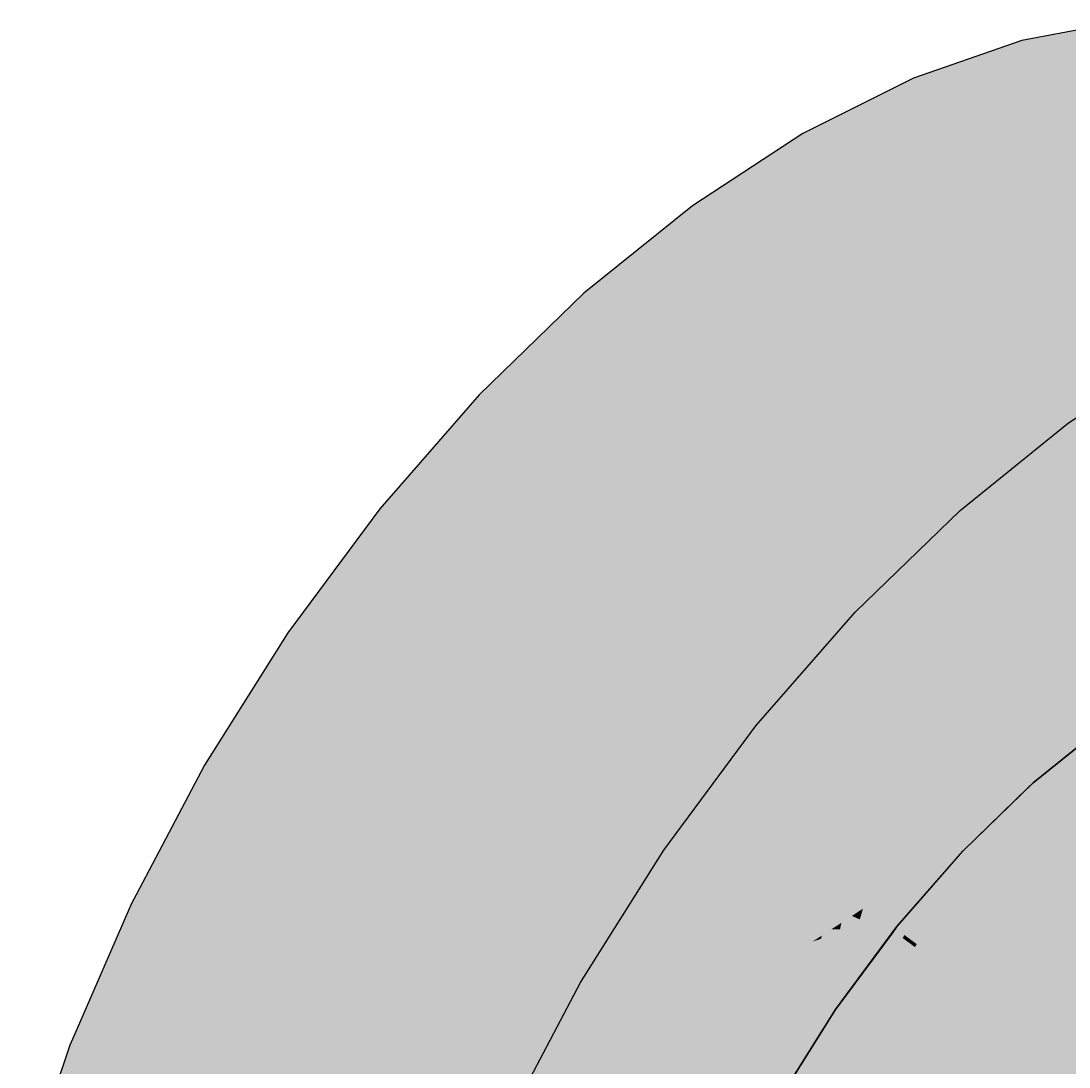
# Model space of a CAD drawing. Extents: x 0 to 297, y 0 to 210.
# Drawn here: x 191.59 to 199.47, y 178.48 to 186.35 of the extents above; entities that cross this region are included whole.
import ezdxf

# ---------------------------------------------------------------- set-up
doc = ezdxf.new("R2010")
doc.units = 0
doc.layers.add('SOMBRA', color=8, linetype='CONTINUOUS')
doc.layers.add('VISIBLE', color=7, linetype='CONTINUOUS')

msp = doc.modelspace()

# ---------------------------------------------------------------- linework, layer by layer
at = {"layer": 'SOMBRA', "color": 253}
for points in [[(199.1159, 186.2049), (199.9042, 186.351), (199.2752, 184.2345)], [(199.9042, 186.351), (200.0146, 184.7173), (199.2752, 184.2345)], [(198.2994, 185.921), (199.1159, 186.2049), (198.6259, 183.8105)], [(199.1159, 186.2049), (199.2752, 184.2345), (198.6259, 183.8105)], [(197.4688, 185.5043), (198.2994, 185.921), (198.0322, 183.4228)], [(198.2994, 185.921), (198.6259, 183.8105), (198.0322, 183.4228)], [(196.6381, 184.9619), (197.4688, 185.5043), (197.4688, 183.0548)], [(197.4688, 185.5043), (198.0322, 183.4228), (197.4688, 183.0548)], [(195.8217, 184.303), (196.6381, 184.9619), (196.915, 182.6932)], [(196.6381, 184.9619), (197.4688, 183.0548), (196.915, 182.6932)], [(199.829, 184.2389), (199.2752, 184.2345), (199.6309, 184.4668)], [(195.0334, 183.5389), (195.8217, 184.303), (196.3516, 182.3253)], [(195.8217, 184.303), (196.915, 182.6932), (196.3516, 182.3253)], [(199.2752, 184.2345), (199.1797, 183.9131), (198.9417, 184.0167)], [(199.7042, 183.9173), (199.1797, 183.9131), (199.2752, 184.2345)], [(199.829, 184.2389), (199.7042, 183.9173), (199.2752, 184.2345)], [(199.1797, 183.9131), (198.6259, 183.8105), (198.9417, 184.0167)], [(199.1797, 183.9131), (199.1206, 183.7144), (198.6259, 183.8105)], [(199.627, 183.7184), (199.1206, 183.7144), (199.1797, 183.9131)], [(199.7042, 183.9173), (199.627, 183.7184), (199.1797, 183.9131)], [(198.6259, 183.8105), (198.586, 183.6153), (198.3238, 183.6132)], [(199.1206, 183.7144), (198.586, 183.6153), (198.6259, 183.8105)], [(199.1206, 183.7144), (199.0924, 183.6193), (198.586, 183.6153)], [(199.5901, 183.6232), (199.0924, 183.6193), (199.1206, 183.7144)], [(199.627, 183.7184), (199.5901, 183.6232), (199.1206, 183.7144)], [(197.7581, 179.5695), (199.0924, 183.6193), (197.9204, 179.6755)], [(197.7581, 179.5695), (198.5669, 183.5219), (199.0924, 183.6193)], [(197.9204, 179.6755), (199.5901, 183.6232), (198.1052, 179.7962)], [(197.9204, 179.6755), (199.0924, 183.6193), (199.5901, 183.6232)], [(198.1052, 179.7962), (199.5901, 183.6232), (200.0515, 183.5336)], [(199.0924, 183.6193), (198.5669, 183.5219), (198.586, 183.6153)], [(198.586, 183.6153), (198.5669, 183.5219), (198.0322, 183.4228)], [(198.586, 183.6153), (198.0322, 183.4228), (198.3238, 183.6132)], [(194.2868, 182.6827), (195.0334, 183.5389), (195.7579, 181.9376)], [(195.0334, 183.5389), (196.3516, 182.3253), (195.7579, 181.9376)], [(197.6096, 179.4726), (198.5669, 183.5219), (197.7581, 179.5695)], [(197.6096, 179.4726), (198.0226, 183.3326), (198.5669, 183.5219)], [(198.5669, 183.5219), (198.0226, 183.3326), (198.0322, 183.4228)], [(198.1052, 179.7962), (200.0515, 183.5336), (198.3258, 179.9402)], [(198.3258, 179.9402), (200.0515, 183.5336), (200.4688, 183.352)], [(198.0322, 183.4228), (198.0226, 183.3326), (197.7481, 183.2372)], [(197.4688, 179.3806), (198.0226, 183.3326), (197.6096, 179.4726)], [(197.4688, 179.3806), (197.4688, 183.0548), (198.0226, 183.3326)], [(198.0226, 183.3326), (197.4688, 183.0548), (197.7481, 183.2372)], [(198.3258, 179.9402), (200.4688, 183.352), (198.6038, 180.1218)], [(198.6038, 180.1218), (200.4688, 183.352), (200.8347, 183.0815)], [(198.6038, 180.1218), (200.8347, 183.0815), (198.9802, 180.3676)], [(198.9802, 180.3676), (200.8347, 183.0815), (201.143, 182.7267)], [(197.3303, 179.2902), (196.915, 182.6932), (197.4688, 183.0548)], [(197.3303, 179.2902), (197.4688, 183.0548), (197.4688, 179.3806)], [(193.5946, 181.7491), (194.2868, 182.6827), (195.1086, 181.5136)], [(194.2868, 182.6827), (193.5946, 181.7491), (196.4231, 180.1161)], [(194.2868, 182.6827), (195.7579, 181.9376), (195.1086, 181.5136)], [(197.1152, 181.0497), (194.2868, 182.6827), (196.4231, 180.1161)], [(196.915, 182.6932), (196.3707, 182.2539), (196.3516, 182.3253)], [(197.1895, 179.1982), (196.3707, 182.2539), (196.915, 182.6932)], [(197.1895, 179.1982), (196.915, 182.6932), (197.3303, 179.2902)], [(198.9802, 180.3676), (201.143, 182.7267), (199.5412, 180.7339)], [(196.3516, 182.3253), (195.8169, 181.807), (195.7579, 181.9376)], [(196.3516, 182.3253), (196.3707, 182.2539), (195.8169, 181.807)], [(196.3707, 182.2539), (195.8452, 181.7445), (195.8169, 181.807)], [(197.041, 179.1013), (195.8452, 181.7445), (196.3707, 182.2539)], [(197.041, 179.1013), (196.3707, 182.2539), (197.1895, 179.1982)], [(195.7579, 181.9376), (195.2334, 181.3361), (195.1086, 181.5136)], [(195.7579, 181.9376), (195.8169, 181.807), (195.2334, 181.3361)], [(195.8169, 181.807), (195.3105, 181.2263), (195.2334, 181.3361)], [(195.8169, 181.807), (195.8452, 181.7445), (195.3105, 181.2263)], [(192.9688, 180.7539), (193.5946, 181.7491), (194.3692, 181.0307)], [(193.5946, 181.7491), (192.9688, 180.7539), (195.7972, 179.1209)], [(193.5946, 181.7491), (195.1086, 181.5136), (194.3692, 181.0307)], [(196.4231, 180.1161), (193.5946, 181.7491), (195.7972, 179.1209)], [(195.8452, 181.7445), (195.3475, 181.1738), (195.3105, 181.2263)], [(196.8787, 178.9953), (195.3475, 181.1738), (195.8452, 181.7445)], [(196.8787, 178.9953), (195.8452, 181.7445), (197.041, 179.1013)], [(195.1086, 181.5136), (194.5952, 180.821), (194.3692, 181.0307)], [(195.1086, 181.5136), (195.2334, 181.3361), (194.5952, 180.821)], [(195.2334, 181.3361), (194.7471, 180.6802), (194.5952, 180.821)], [(195.2334, 181.3361), (195.3105, 181.2263), (194.7471, 180.6802)], [(195.3105, 181.2263), (194.8411, 180.593), (194.7471, 180.6802)], [(195.3105, 181.2263), (195.3475, 181.1738), (194.8411, 180.593)], [(195.3475, 181.1738), (194.886, 180.5513), (194.8411, 180.593)], [(196.6939, 178.8746), (194.886, 180.5513), (195.3475, 181.1738)], [(196.6939, 178.8746), (195.3475, 181.1738), (196.8787, 178.9953)], [(192.9688, 180.7539), (194.3692, 181.0307), (193.4871, 180.4547)], [(194.3692, 181.0307), (193.8684, 180.2345), (193.4871, 180.4547)], [(194.3692, 181.0307), (194.5952, 180.821), (193.8684, 180.2345)], [(194.5952, 180.821), (194.131, 180.0829), (193.8684, 180.2345)], [(194.5952, 180.821), (194.7471, 180.6802), (194.131, 180.0829)], [(192.4549, 179.7806), (192.9688, 180.7539), (193.4871, 180.4547)], [(192.9688, 180.7539), (192.4549, 179.7806), (195.1031, 178.2516)], [(195.7972, 179.1209), (192.9688, 180.7539), (195.1031, 178.2516)], [(199.1186, 180.2083), (199.5412, 180.7339), (199.2288, 180.0138)], [(199.2288, 180.53), (199.5412, 180.7339), (199.1186, 180.2083)], [(199.5412, 180.7339), (199.6796, 180.4897), (199.2288, 180.0138)], [(194.7471, 180.6802), (194.3074, 179.9811), (194.131, 180.0829)], [(194.7471, 180.6802), (194.8411, 180.593), (194.3074, 179.9811)], [(194.8411, 180.593), (194.4166, 179.9181), (194.3074, 179.9811)], [(194.8411, 180.593), (194.886, 180.5513), (194.4166, 179.9181)], [(194.886, 180.5513), (194.4688, 179.8879), (194.4166, 179.9181)], [(196.4734, 178.7306), (194.4688, 179.8879), (194.886, 180.5513)], [(196.4734, 178.7306), (194.886, 180.5513), (196.6939, 178.8746)], [(198.9802, 180.3676), (199.2288, 180.53), (199.1186, 180.2083)], [(199.2288, 180.0138), (199.6796, 180.4897), (199.3089, 179.7876)], [(199.6796, 180.4897), (199.7802, 180.2055), (199.3089, 179.7876)], [(192.4199, 179.7144), (193.4871, 180.4547), (193.8684, 180.2345)], [(192.4199, 179.7144), (192.4549, 179.7806), (193.4871, 180.4547)], [(198.7423, 180.0195), (198.9802, 180.3676), (198.8589, 179.8852)], [(198.7759, 180.2342), (198.9802, 180.3676), (198.7423, 180.0195)], [(198.9802, 180.3676), (199.1186, 180.2083), (198.8589, 179.8852)], [(192.4199, 179.7144), (193.8684, 180.2345), (193.0015, 179.5348)], [(193.8684, 180.2345), (193.4293, 179.4028), (193.0015, 179.5348)], [(193.8684, 180.2345), (194.131, 180.0829), (193.4293, 179.4028)], [(198.6038, 180.1218), (198.7759, 180.2342), (198.7423, 180.0195)], [(198.8589, 179.8852), (199.1186, 180.2083), (198.9518, 179.7214)], [(199.1186, 180.2083), (199.2288, 180.0138), (198.9518, 179.7214)], [(199.3089, 179.7876), (199.7802, 180.2055), (199.3575, 179.5335)], [(199.7802, 180.2055), (199.8413, 179.8863), (199.3575, 179.5335)], [(194.131, 180.0829), (193.7239, 179.3118), (193.4293, 179.4028)], [(194.131, 180.0829), (194.3074, 179.9811), (193.7239, 179.3118)], [(198.4557, 180.0251), (198.6038, 180.1218), (198.4642, 179.88)], [(198.4642, 179.88), (198.6038, 180.1218), (198.5856, 179.7902)], [(198.6038, 180.1218), (198.7423, 180.0195), (198.5856, 179.7902)], [(198.3258, 179.9402), (198.4557, 180.0251), (198.4642, 179.88)], [(198.5856, 179.7902), (198.7423, 180.0195), (198.6879, 179.6725)], [(198.7423, 180.0195), (198.8589, 179.8852), (198.6879, 179.6725)], [(198.9518, 179.7214), (199.2288, 180.0138), (199.0193, 179.5308)], [(199.2288, 180.0138), (199.3089, 179.7876), (199.0193, 179.5308)], [(194.3074, 179.9811), (193.9218, 179.2507), (193.7239, 179.3118)], [(194.3074, 179.9811), (194.4166, 179.9181), (193.9218, 179.2507)], [(194.4166, 179.9181), (194.0443, 179.2129), (193.9218, 179.2507)], [(194.4166, 179.9181), (194.4688, 179.8879), (194.0443, 179.2129)], [(198.2099, 179.8646), (198.3258, 179.9402), (198.2437, 179.7693)], [(198.2437, 179.7693), (198.3258, 179.9402), (198.3689, 179.7149)], [(198.3258, 179.9402), (198.4642, 179.88), (198.3689, 179.7149)], [(194.4688, 179.8879), (194.1029, 179.1949), (194.0443, 179.2129)], [(196.1953, 178.549), (194.1029, 179.1949), (194.4688, 179.8879)], [(196.1953, 178.549), (194.4688, 179.8879), (196.4734, 178.7306)], [(198.1052, 179.7962), (198.2099, 179.8646), (198.2437, 179.7693)], [(198.3689, 179.7149), (198.4642, 179.88), (198.4786, 179.6337)], [(198.4642, 179.88), (198.5856, 179.7902), (198.4786, 179.6337)], [(198.6879, 179.6725), (198.8589, 179.8852), (198.7694, 179.5288)], [(198.8589, 179.8852), (198.9518, 179.7214), (198.7694, 179.5288)], [(199.3575, 179.5335), (199.8413, 179.8863), (199.3738, 179.2557)], [(199.8413, 179.8863), (199.8618, 179.5374), (199.3738, 179.2557)], [(192.4549, 179.7806), (192.4199, 179.7144), (195.2483, 178.0814)], [(192.4549, 179.7806), (195.2483, 178.0814), (195.1031, 178.2516)], [(198.0093, 179.7336), (198.1052, 179.7962), (198.0588, 179.6766)], [(198.0588, 179.6766), (198.1052, 179.7962), (198.1872, 179.6517)], [(198.1052, 179.7962), (198.2437, 179.7693), (198.1872, 179.6517)], [(198.1872, 179.6517), (198.2437, 179.7693), (198.3032, 179.6012)], [(198.2437, 179.7693), (198.3689, 179.7149), (198.3032, 179.6012)], [(198.4786, 179.6337), (198.5856, 179.7902), (198.5712, 179.5272)], [(198.5856, 179.7902), (198.6879, 179.6725), (198.5712, 179.5272)], [(199.0193, 179.5308), (199.3089, 179.7876), (199.0603, 179.3166)], [(199.3089, 179.7876), (199.3575, 179.5335), (199.0603, 179.3166)], [(191.9869, 178.7161), (192.4199, 179.7144), (193.0015, 179.5348)], [(192.4199, 179.7144), (191.9869, 178.7161), (194.6351, 177.1871)], [(195.2483, 178.0814), (192.4199, 179.7144), (194.6351, 177.1871)], [(197.9204, 179.6755), (198.0093, 179.7336), (198.0588, 179.6766)], [(198.3032, 179.6012), (198.3689, 179.7149), (198.405, 179.5259)], [(198.3689, 179.7149), (198.4786, 179.6337), (198.405, 179.5259)], [(198.7694, 179.5288), (198.9518, 179.7214), (198.8285, 179.3616)], [(198.9518, 179.7214), (199.0193, 179.5308), (198.8285, 179.3616)], [(197.7581, 179.5695), (197.837, 179.6211), (197.8965, 179.5952)], [(197.837, 179.6211), (197.9204, 179.6755), (197.8965, 179.5952)], [(197.8965, 179.5952), (197.9204, 179.6755), (198.0276, 179.5962)], [(197.9204, 179.6755), (198.0588, 179.6766), (198.0276, 179.5962)], [(198.0276, 179.5962), (198.0588, 179.6766), (198.1492, 179.5726)], [(198.0588, 179.6766), (198.1872, 179.6517), (198.1492, 179.5726)], [(198.1492, 179.5726), (198.1872, 179.6517), (198.2591, 179.5248)], [(198.1872, 179.6517), (198.3032, 179.6012), (198.2591, 179.5248)], [(198.2591, 179.5248), (198.3032, 179.6012), (198.3555, 179.4535)], [(198.3032, 179.6012), (198.405, 179.5259), (198.3555, 179.4535)], [(198.405, 179.5259), (198.4786, 179.6337), (198.4908, 179.4272)], [(198.4786, 179.6337), (198.5712, 179.5272), (198.4908, 179.4272)], [(198.5712, 179.5272), (198.6879, 179.6725), (198.6448, 179.3973)], [(198.6879, 179.6725), (198.7694, 179.5288), (198.6448, 179.3973)], [(191.9574, 178.6481), (193.0015, 179.5348), (193.4293, 179.4028)], [(191.9574, 178.6481), (191.9869, 178.7161), (193.0015, 179.5348)], [(197.9991, 179.5227), (198.1145, 179.5003), (197.4688, 178.1559)], [(197.8747, 179.5217), (197.9991, 179.5227), (197.4688, 178.1559)], [(197.7433, 179.4974), (197.8747, 179.5217), (197.4688, 178.1559)], [(197.6825, 179.5202), (197.7581, 179.5695), (197.7481, 179.5207)], [(197.7433, 179.4974), (197.7481, 179.5207), (197.8747, 179.5217)], [(197.7481, 179.5207), (197.7581, 179.5695), (197.8817, 179.5455)], [(197.7481, 179.5207), (197.8817, 179.5455), (197.8747, 179.5217)], [(197.7581, 179.5695), (197.8965, 179.5952), (197.8817, 179.5455)], [(197.8747, 179.5217), (197.8817, 179.5455), (197.9991, 179.5227)], [(197.8817, 179.5455), (197.8965, 179.5952), (198.0083, 179.5465)], [(197.8817, 179.5455), (198.0083, 179.5465), (197.9991, 179.5227)], [(197.8965, 179.5952), (198.0276, 179.5962), (198.0083, 179.5465)], [(197.9991, 179.5227), (198.0083, 179.5465), (198.1145, 179.5003)], [(198.0083, 179.5465), (198.0276, 179.5962), (198.1257, 179.5237)], [(198.0083, 179.5465), (198.1257, 179.5237), (198.1145, 179.5003)], [(198.0276, 179.5962), (198.1492, 179.5726), (198.1257, 179.5237)], [(198.1145, 179.5003), (198.1257, 179.5237), (198.2188, 179.4549)], [(198.1257, 179.5237), (198.1492, 179.5726), (198.2318, 179.4775)], [(198.1257, 179.5237), (198.2318, 179.4775), (198.2188, 179.4549)], [(233.5312, 159.1283), (198.1759, 179.5408), (198.1417, 179.4947)], [(198.1492, 179.5726), (198.2591, 179.5248), (198.2318, 179.4775)], [(198.2318, 179.4775), (198.2591, 179.5248), (198.3249, 179.4087)], [(198.2591, 179.5248), (198.3555, 179.4535), (198.3249, 179.4087)], [(198.3555, 179.4535), (198.405, 179.5259), (198.4367, 179.36)], [(198.405, 179.5259), (198.4908, 179.4272), (198.4367, 179.36)], [(198.4908, 179.4272), (198.5712, 179.5272), (198.559, 179.3068)], [(198.5712, 179.5272), (198.6448, 179.3973), (198.559, 179.3068)], [(198.6448, 179.3973), (198.7694, 179.5288), (198.6983, 179.2462)], [(198.7694, 179.5288), (198.8285, 179.3616), (198.6983, 179.2462)], [(198.8285, 179.3616), (199.0193, 179.5308), (198.8645, 179.1738)], [(199.0193, 179.5308), (199.0603, 179.3166), (198.8645, 179.1738)], [(199.0603, 179.3166), (199.3575, 179.5335), (199.074, 179.0826)], [(199.3575, 179.5335), (199.3738, 179.2557), (199.074, 179.0826)], [(199.8618, 179.5374), (199.8413, 179.165), (199.3575, 178.9592)], [(199.3738, 179.2557), (199.8618, 179.5374), (199.3575, 178.9592)], [(198.1145, 179.5003), (198.2188, 179.4549), (197.4688, 178.1559)], [(197.6072, 179.4501), (197.7433, 179.4974), (197.4688, 178.1559)], [(198.2188, 179.4549), (198.3103, 179.3873), (197.4688, 178.1559)], [(197.4688, 179.3806), (197.6072, 179.4501), (197.4688, 178.1559)], [(197.4688, 179.3806), (197.5386, 179.4262), (197.6072, 179.4501)], [(197.5386, 179.4262), (197.6096, 179.4726), (197.6072, 179.4501)], [(197.6072, 179.4501), (197.6096, 179.4726), (197.7433, 179.4974)], [(197.6096, 179.4726), (197.7481, 179.5207), (197.7433, 179.4974)], [(197.6096, 179.4726), (197.6825, 179.5202), (197.7481, 179.5207)], [(197.7144, 178.9183), (233.0698, 158.5059), (198.1417, 179.4947)], [(233.5312, 159.1283), (198.1417, 179.4947), (233.0698, 158.5059)], [(198.2188, 179.4549), (198.2318, 179.4775), (198.3103, 179.3873)], [(198.2318, 179.4775), (198.3249, 179.4087), (198.3103, 179.3873)], [(198.3249, 179.4087), (198.3555, 179.4535), (198.4033, 179.3185)], [(198.3555, 179.4535), (198.4367, 179.36), (198.4033, 179.3185)], [(191.9574, 178.6481), (193.4293, 179.4028), (192.5922, 178.5914)], [(193.4293, 179.4028), (193.0593, 178.5497), (192.5922, 178.5914)], [(193.4293, 179.4028), (193.7239, 179.3118), (193.0593, 178.5497)], [(197.3303, 179.2902), (197.4688, 179.3806), (197.4688, 178.1559)], [(198.3103, 179.3873), (198.3873, 179.2986), (197.4688, 178.1559)], [(198.3103, 179.3873), (198.3249, 179.4087), (198.3873, 179.2986)], [(198.3249, 179.4087), (198.4033, 179.3185), (198.3873, 179.2986)], [(198.4367, 179.36), (198.4908, 179.4272), (198.5014, 179.2459)], [(198.4908, 179.4272), (198.559, 179.3068), (198.5014, 179.2459)], [(198.559, 179.3068), (198.6448, 179.3973), (198.6087, 179.1666)], [(198.6448, 179.3973), (198.6983, 179.2462), (198.6087, 179.1666)], [(193.7239, 179.3118), (193.3808, 178.521), (193.0593, 178.5497)], [(193.7239, 179.3118), (193.9218, 179.2507), (193.3808, 178.521)], [(197.1943, 179.1804), (197.1895, 179.1982), (197.3303, 179.2902)], [(197.1943, 179.1804), (197.3303, 179.2902), (197.4688, 178.1559)], [(198.3873, 179.2986), (198.4487, 179.1903), (197.4688, 178.1559)], [(198.3873, 179.2986), (198.4033, 179.3185), (198.4487, 179.1903)], [(198.4033, 179.3185), (198.4367, 179.36), (198.4658, 179.2083)], [(198.4033, 179.3185), (198.4658, 179.2083), (198.4487, 179.1903)], [(198.4367, 179.36), (198.5014, 179.2459), (198.4658, 179.2083)], [(198.5014, 179.2459), (198.559, 179.3068), (198.5484, 179.1132)], [(198.559, 179.3068), (198.6087, 179.1666), (198.5484, 179.1132)], [(198.6983, 179.2462), (198.8285, 179.3616), (198.7308, 179.0763)], [(198.8285, 179.3616), (198.8645, 179.1738), (198.7308, 179.0763)], [(198.8645, 179.1738), (199.0603, 179.3166), (198.8765, 178.9686)], [(199.0603, 179.3166), (199.074, 179.0826), (198.8765, 178.9686)], [(193.9218, 179.2507), (193.5969, 178.5017), (193.3808, 178.521)], [(193.9218, 179.2507), (194.0443, 179.2129), (193.5969, 178.5017)], [(194.0443, 179.2129), (193.7306, 178.4897), (193.5969, 178.5017)], [(194.0443, 179.2129), (194.1029, 179.1949), (193.7306, 178.4897)], [(198.4487, 179.1903), (198.4658, 179.2083), (198.4933, 179.0644)], [(198.4658, 179.2083), (198.5014, 179.2459), (198.5111, 179.0802)], [(198.4658, 179.2083), (198.5111, 179.0802), (198.4933, 179.0644)], [(198.5014, 179.2459), (198.5484, 179.1132), (198.5111, 179.0802)], [(198.6087, 179.1666), (198.6983, 179.2462), (198.6388, 179.0092)], [(198.6983, 179.2462), (198.7308, 179.0763), (198.6388, 179.0092)], [(199.3738, 179.2557), (199.3575, 178.9592), (199.0603, 178.8328)], [(199.074, 179.0826), (199.3738, 179.2557), (199.0603, 178.8328)], [(194.1029, 179.1949), (193.7945, 178.484), (193.7306, 178.4897)], [(195.819, 178.3032), (193.7945, 178.484), (194.1029, 179.1949)], [(195.819, 178.3032), (194.1029, 179.1949), (196.1953, 178.549)], [(197.0558, 179.0686), (197.041, 179.1013), (197.1895, 179.1982)], [(197.0558, 179.0686), (197.1895, 179.1982), (197.1943, 179.1804)], [(197.0629, 179.053), (197.0558, 179.0686), (197.1943, 179.1804)], [(197.0629, 179.053), (197.1943, 179.1804), (197.4688, 178.1559)], [(198.4487, 179.1903), (198.4933, 179.0644), (197.4688, 178.1559)], [(198.5484, 179.1132), (198.6087, 179.1666), (198.5769, 178.9641)], [(198.6087, 179.1666), (198.6388, 179.0092), (198.5769, 178.9641)], [(198.7308, 179.0763), (198.8645, 179.1738), (198.7417, 178.8908)], [(198.8645, 179.1738), (198.8765, 178.9686), (198.7417, 178.8908)], [(199.8413, 179.165), (199.7802, 178.7752), (199.3089, 178.6489)], [(199.3575, 178.9592), (199.8413, 179.165), (199.3089, 178.6489)], [(195.7972, 179.1209), (195.1031, 178.2516), (195.2833, 178.1476)], [(196.9099, 178.9509), (196.8787, 178.9953), (197.041, 179.1013)], [(196.9099, 178.9509), (197.041, 179.1013), (197.0558, 179.0686)], [(196.9292, 178.9235), (196.9099, 178.9509), (197.0558, 179.0686)], [(196.9292, 178.9235), (197.0558, 179.0686), (197.0629, 179.053)], [(196.9384, 178.9103), (196.9292, 178.9235), (197.0629, 179.053)], [(196.9384, 178.9103), (197.0629, 179.053), (197.4688, 178.1559)], [(198.4933, 179.0644), (198.5204, 178.9229), (197.4688, 178.1559)], [(198.4933, 179.0644), (198.5111, 179.0802), (198.5204, 178.9229)], [(198.5111, 179.0802), (198.5484, 179.1132), (198.5387, 178.9362)], [(198.5111, 179.0802), (198.5387, 178.9362), (198.5204, 178.9229)], [(198.5484, 179.1132), (198.5769, 178.9641), (198.5387, 178.9362)], [(198.6388, 179.0092), (198.7308, 179.0763), (198.6489, 178.8372)], [(198.7308, 179.0763), (198.7417, 178.8908), (198.6489, 178.8372)], [(199.074, 179.0826), (199.0603, 178.8328), (198.8645, 178.7495)], [(198.8765, 178.9686), (199.074, 179.0826), (198.8645, 178.7495)], [(196.7504, 178.8222), (196.6939, 178.8746), (196.8787, 178.9953)], [(196.7504, 178.8222), (196.8787, 178.9953), (196.9099, 178.9509)], [(198.5769, 178.9641), (198.6388, 179.0092), (198.5865, 178.8012)], [(198.6388, 179.0092), (198.6489, 178.8372), (198.5865, 178.8012)], [(196.7884, 178.7869), (196.7504, 178.8222), (196.9099, 178.9509)], [(196.7884, 178.7869), (196.9099, 178.9509), (196.9292, 178.9235)], [(196.8118, 178.7651), (196.7884, 178.7869), (196.9292, 178.9235)], [(196.8118, 178.7651), (196.9292, 178.9235), (196.9384, 178.9103)], [(196.8231, 178.7547), (196.8118, 178.7651), (196.9384, 178.9103)], [(196.8231, 178.7547), (196.9384, 178.9103), (197.4688, 178.1559)], [(198.5204, 178.9229), (198.5294, 178.7682), (197.4688, 178.1559)], [(233.0698, 158.5059), (197.7144, 178.9183), (197.6835, 178.8692)], [(198.5204, 178.9229), (198.5387, 178.9362), (198.5294, 178.7682)], [(198.5387, 178.9362), (198.5479, 178.7789), (198.5294, 178.7682)], [(198.5387, 178.9362), (198.5769, 178.9641), (198.5479, 178.7789)], [(198.5769, 178.9641), (198.5865, 178.8012), (198.5479, 178.7789)], [(198.7417, 178.8908), (198.7308, 178.6926), (198.6388, 178.6535)], [(198.6489, 178.8372), (198.7417, 178.8908), (198.6388, 178.6535)], [(198.8765, 178.9686), (198.8645, 178.7495), (198.7308, 178.6926)], [(198.7417, 178.8908), (198.8765, 178.9686), (198.7308, 178.6926)], [(199.3575, 178.9592), (199.3089, 178.6489), (199.0193, 178.5713)], [(199.0603, 178.8328), (199.3575, 178.9592), (199.0193, 178.5713)], [(196.5687, 178.6755), (196.4734, 178.7306), (196.6939, 178.8746)], [(196.5687, 178.6755), (196.6939, 178.8746), (196.7504, 178.8222)], [(196.6343, 178.6376), (196.5687, 178.6755), (196.7504, 178.8222)], [(196.6343, 178.6376), (196.7504, 178.8222), (196.7884, 178.7869)], [(197.2972, 178.2549), (232.6525, 157.8425), (197.6835, 178.8692)], [(233.0698, 158.5059), (197.6835, 178.8692), (232.6525, 157.8425)], [(198.6489, 178.8372), (198.6388, 178.6535), (198.5769, 178.6272)], [(198.5865, 178.8012), (198.6489, 178.8372), (198.5769, 178.6272)], [(199.0603, 178.8328), (199.0193, 178.5713), (198.8285, 178.5202)], [(198.8645, 178.7495), (199.0603, 178.8328), (198.8285, 178.5202)], [(196.6784, 178.6122), (196.6343, 178.6376), (196.7884, 178.7869)], [(196.6784, 178.6122), (196.7884, 178.7869), (196.8118, 178.7651)], [(196.7057, 178.5964), (196.6784, 178.6122), (196.8118, 178.7651)], [(196.7057, 178.5964), (196.8118, 178.7651), (196.8231, 178.7547)], [(196.7188, 178.5889), (196.7057, 178.5964), (196.8231, 178.7547)], [(196.7188, 178.5889), (196.8231, 178.7547), (197.4688, 178.1559)], [(198.5294, 178.7682), (198.5204, 178.6031), (197.4688, 178.1559)], [(198.5479, 178.7789), (198.5387, 178.6109), (198.5204, 178.6031)], [(198.5294, 178.7682), (198.5479, 178.7789), (198.5204, 178.6031)], [(198.5865, 178.8012), (198.5769, 178.6272), (198.5387, 178.6109)], [(198.5479, 178.7789), (198.5865, 178.8012), (198.5387, 178.6109)], [(198.8645, 178.7495), (198.8285, 178.5202), (198.6983, 178.4853)], [(198.7308, 178.6926), (198.8645, 178.7495), (198.6983, 178.4853)], [(199.7802, 178.7752), (199.6796, 178.3749), (199.2288, 178.3302)], [(199.3089, 178.6489), (199.7802, 178.7752), (199.2288, 178.3302)], [(191.9869, 178.7161), (191.9574, 178.6481), (194.7859, 177.0151)], [(191.9869, 178.7161), (194.7859, 177.0151), (194.6351, 177.1871)], [(196.3519, 178.5006), (196.1953, 178.549), (196.4734, 178.7306)], [(196.3519, 178.5006), (196.4734, 178.7306), (196.5687, 178.6755)], [(196.4589, 178.4676), (196.3519, 178.5006), (196.5687, 178.6755)], [(196.4589, 178.4676), (196.5687, 178.6755), (196.6343, 178.6376)], [(198.7308, 178.6926), (198.6983, 178.4853), (198.6087, 178.4613)], [(198.6388, 178.6535), (198.7308, 178.6926), (198.6087, 178.4613)], [(191.5892, 177.5734), (192.5922, 178.5914), (193.0593, 178.5497)], [(191.5892, 177.5734), (191.6127, 177.6419), (192.5922, 178.5914)], [(191.6127, 177.6419), (191.9574, 178.6481), (192.5922, 178.5914)], [(196.5326, 178.4449), (196.4589, 178.4676), (196.6343, 178.6376)], [(196.5326, 178.4449), (196.6343, 178.6376), (196.6784, 178.6122)], [(196.582, 178.4296), (196.5326, 178.4449), (196.6784, 178.6122)], [(196.582, 178.4296), (196.6784, 178.6122), (196.7057, 178.5964)], [(196.6127, 178.4201), (196.582, 178.4296), (196.7057, 178.5964)], [(196.6127, 178.4201), (196.7057, 178.5964), (196.7188, 178.5889)], [(196.6273, 178.4156), (196.6127, 178.4201), (196.7188, 178.5889)], [(196.6273, 178.4156), (196.7188, 178.5889), (197.4688, 178.1559)], [(198.5204, 178.6031), (198.4933, 178.4304), (197.4688, 178.1559)], [(198.5387, 178.6109), (198.5111, 178.4352), (198.4933, 178.4304)], [(198.5204, 178.6031), (198.5387, 178.6109), (198.4933, 178.4304)], [(198.5769, 178.6272), (198.5484, 178.4451), (198.5111, 178.4352)], [(198.5387, 178.6109), (198.5769, 178.6272), (198.5111, 178.4352)], [(198.6388, 178.6535), (198.6087, 178.4613), (198.5484, 178.4451)], [(198.5769, 178.6272), (198.6388, 178.6535), (198.5484, 178.4451)], [(199.3089, 178.6489), (199.2288, 178.3302), (198.9518, 178.3028)], [(199.0193, 178.5713), (199.3089, 178.6489), (198.9518, 178.3028)], [(191.5892, 177.5734), (193.0593, 178.5497), (192.2665, 177.6405)], [(193.0593, 178.5497), (192.7647, 177.6899), (192.2665, 177.6405)], [(193.0593, 178.5497), (193.3808, 178.521), (192.7647, 177.6899)], [(193.3808, 178.521), (193.1077, 177.7239), (192.7647, 177.6899)], [(193.3808, 178.521), (193.5969, 178.5017), (193.1077, 177.7239)], [(193.5969, 178.5017), (193.3383, 177.7467), (193.1077, 177.7239)], [(193.5969, 178.5017), (193.7306, 178.4897), (193.3383, 177.7467)], [(196.0786, 178.28), (195.819, 178.3032), (196.1953, 178.549)], [(196.0786, 178.28), (196.1953, 178.549), (196.3519, 178.5006)], [(196.2496, 178.2647), (196.0786, 178.28), (196.3519, 178.5006)], [(196.2496, 178.2647), (196.3519, 178.5006), (196.4589, 178.4676)], [(198.8285, 178.5202), (198.7694, 178.2847), (198.6448, 178.2724)], [(198.6983, 178.4853), (198.8285, 178.5202), (198.6448, 178.2724)], [(199.0193, 178.5713), (198.9518, 178.3028), (198.7694, 178.2847)], [(198.8285, 178.5202), (199.0193, 178.5713), (198.7694, 178.2847)], [(193.7306, 178.4897), (193.4809, 177.7608), (193.3383, 177.7467)], [(193.7306, 178.4897), (193.7945, 178.484), (193.4809, 177.7608)], [(198.6983, 178.4853), (198.6448, 178.2724), (198.559, 178.2639)], [(198.6087, 178.4613), (198.6983, 178.4853), (198.559, 178.2639)]]:
    msp.add_solid(points, dxfattribs=at)
at = {"layer": 'SOMBRA', "color": 254}
for points in [[(199.9042, 186.351), (199.1159, 186.2049), (201.9443, 184.5719)], [(199.1159, 186.2049), (198.2994, 185.921), (201.1279, 184.2881)], [(201.9443, 184.5719), (199.1159, 186.2049), (201.1279, 184.2881)], [(198.2994, 185.921), (197.4688, 185.5043), (200.2972, 183.8713)], [(201.1279, 184.2881), (198.2994, 185.921), (200.2972, 183.8713)], [(197.4688, 185.5043), (196.6381, 184.9619), (199.4665, 183.3289)], [(200.2972, 183.8713), (197.4688, 185.5043), (199.4665, 183.3289)], [(196.6381, 184.9619), (195.8217, 184.303), (198.6501, 182.67)], [(199.4665, 183.3289), (196.6381, 184.9619), (198.6501, 182.67)], [(195.8217, 184.303), (195.0334, 183.5389), (197.8618, 181.9059)], [(198.6501, 182.67), (195.8217, 184.303), (197.8618, 181.9059)], [(195.0334, 183.5389), (194.2868, 182.6827), (197.1152, 181.0497)], [(197.8618, 181.9059), (195.0334, 183.5389), (197.1152, 181.0497)], [(199.1991, 180.6209), (234.5545, 160.2085), (199.7031, 181.0277)], [(198.6736, 180.1116), (234.029, 159.6991), (199.1602, 180.5832)], [(234.5545, 160.2085), (199.1991, 180.6209), (199.1602, 180.5832)], [(234.5545, 160.2085), (199.1602, 180.5832), (234.029, 159.6991)], [(234.029, 159.6991), (198.6736, 180.1116), (198.6367, 180.0693)], [(198.1759, 179.5408), (233.5312, 159.1283), (198.6367, 180.0693)], [(234.029, 159.6991), (198.6367, 180.0693), (233.5312, 159.1283)]]:
    msp.add_solid(points, dxfattribs=at)
at = {"layer": 'SOMBRA', "color": 252}
for points in [[(200.2972, 183.8713), (199.4665, 183.3289), (199.7434, 181.0602)], [(199.4665, 183.3289), (198.6501, 182.67), (199.18, 180.6923)], [(199.4665, 183.3289), (199.18, 180.6923), (199.7434, 181.0602)], [(198.6501, 182.67), (197.8618, 181.9059), (198.5863, 180.3046)], [(198.6501, 182.67), (198.5863, 180.3046), (199.18, 180.6923)], [(197.8618, 181.9059), (197.1152, 181.0497), (197.937, 179.8806)], [(197.8618, 181.9059), (197.937, 179.8806), (198.5863, 180.3046)], [(197.1152, 181.0497), (196.4231, 180.1161), (197.1976, 179.3977)], [(197.1152, 181.0497), (197.1976, 179.3977), (197.937, 179.8806)], [(199.18, 180.6923), (199.1991, 180.6209), (199.7434, 181.0602)], [(198.5863, 180.3046), (199.1991, 180.6209), (199.18, 180.6923)], [(198.5863, 180.3046), (198.6454, 180.174), (199.1991, 180.6209)], [(198.6454, 180.174), (198.6736, 180.1116), (199.1991, 180.6209)], [(197.937, 179.8806), (198.6454, 180.174), (198.5863, 180.3046)], [(197.937, 179.8806), (198.0618, 179.7031), (198.6454, 180.174)], [(198.0618, 179.7031), (198.6736, 180.1116), (198.6454, 180.174)], [(196.4231, 180.1161), (195.7972, 179.1209), (196.3155, 178.8217)], [(196.4231, 180.1161), (196.3155, 178.8217), (197.1976, 179.3977)], [(198.0618, 179.7031), (198.139, 179.5933), (198.6736, 180.1116)], [(198.139, 179.5933), (198.1759, 179.5408), (198.6736, 180.1116)], [(197.1976, 179.3977), (198.0618, 179.7031), (197.937, 179.8806)], [(197.1976, 179.3977), (197.4236, 179.1881), (198.0618, 179.7031)], [(197.4236, 179.1881), (198.139, 179.5933), (198.0618, 179.7031)], [(197.4236, 179.1881), (197.5755, 179.0472), (198.139, 179.5933)], [(197.5755, 179.0472), (198.1759, 179.5408), (198.139, 179.5933)], [(197.5755, 179.0472), (197.6695, 178.96), (198.1759, 179.5408)], [(197.6695, 178.96), (197.7144, 178.9183), (198.1759, 179.5408)], [(196.3155, 178.8217), (197.4236, 179.1881), (197.1976, 179.3977)], [(196.3155, 178.8217), (196.6969, 178.6015), (197.4236, 179.1881)], [(196.6969, 178.6015), (197.5755, 179.0472), (197.4236, 179.1881)], [(195.7972, 179.1209), (195.2833, 178.1476), (196.3155, 178.8217)], [(196.6969, 178.6015), (196.9594, 178.4499), (197.5755, 179.0472)], [(196.9594, 178.4499), (197.6695, 178.96), (197.5755, 179.0472)], [(196.9594, 178.4499), (197.1359, 178.3481), (197.6695, 178.96)], [(197.1359, 178.3481), (197.7144, 178.9183), (197.6695, 178.96)], [(197.1359, 178.3481), (197.245, 178.2851), (197.7144, 178.9183)], [(197.245, 178.2851), (197.2972, 178.2549), (197.7144, 178.9183)], [(195.2833, 178.1476), (196.6969, 178.6015), (196.3155, 178.8217)], [(191.9574, 178.6481), (191.6127, 177.6419), (194.2609, 176.113)], [(194.7859, 177.0151), (191.9574, 178.6481), (194.2609, 176.113)], [(195.2833, 178.1476), (195.8299, 177.9018), (196.6969, 178.6015)], [(195.8299, 177.9018), (196.9594, 178.4499), (196.6969, 178.6015)]]:
    msp.add_solid(points, dxfattribs=at)
at = {"layer": 'VISIBLE'}
for p, q in [((199.9042, 186.351), (199.1159, 186.2049)), ((199.1159, 186.2049), (198.2994, 185.921)), ((198.2994, 185.921), (197.4688, 185.5043)), ((197.4688, 185.5043), (196.6381, 184.9619)), ((196.6381, 184.9619), (195.8217, 184.303)), ((195.8217, 184.303), (195.0334, 183.5389)), ((199.4665, 183.3289), (200.2972, 183.8713)), ((195.0334, 183.5389), (194.2868, 182.6827)), ((198.6501, 182.67), (199.4665, 183.3289)), ((194.2868, 182.6827), (193.5946, 181.7491)), ((197.8618, 181.9059), (198.6501, 182.67)), ((197.1152, 181.0497), (197.8618, 181.9059)), ((193.5946, 181.7491), (192.9688, 180.7539)), ((196.4231, 180.1161), (197.1152, 181.0497)), ((199.1991, 180.6209), (199.7434, 181.0602)), ((199.7031, 181.0277), (199.1991, 180.6209)), ((192.9688, 180.7539), (192.4549, 179.7806)), ((198.6736, 180.1116), (199.1991, 180.6209)), ((199.1602, 180.5832), (198.6736, 180.1116)), ((199.1991, 180.6209), (199.1602, 180.5832)), ((195.7972, 179.1209), (196.4231, 180.1161)), ((198.1759, 179.5408), (198.6736, 180.1116)), ((198.6736, 180.1116), (198.6367, 180.0693)), ((198.6367, 180.0693), (198.1759, 179.5408)), ((192.4549, 179.7806), (192.4199, 179.7144)), ((192.4199, 179.7144), (191.9869, 178.7161)), ((197.7144, 178.9183), (198.1759, 179.5408)), ((198.1759, 179.5408), (198.1417, 179.4947)), ((198.1417, 179.4947), (197.7144, 178.9183)), ((195.2833, 178.1476), (195.7972, 179.1209)), ((197.2972, 178.2549), (197.7144, 178.9183)), ((197.7144, 178.9183), (197.6835, 178.8692)), ((197.6835, 178.8692), (197.2972, 178.2549)), ((191.9869, 178.7161), (191.9574, 178.6481)), ((191.9574, 178.6481), (191.6127, 177.6419))]:
    msp.add_line(p, q, dxfattribs=at)

doc.saveas('drawing.dxf')
